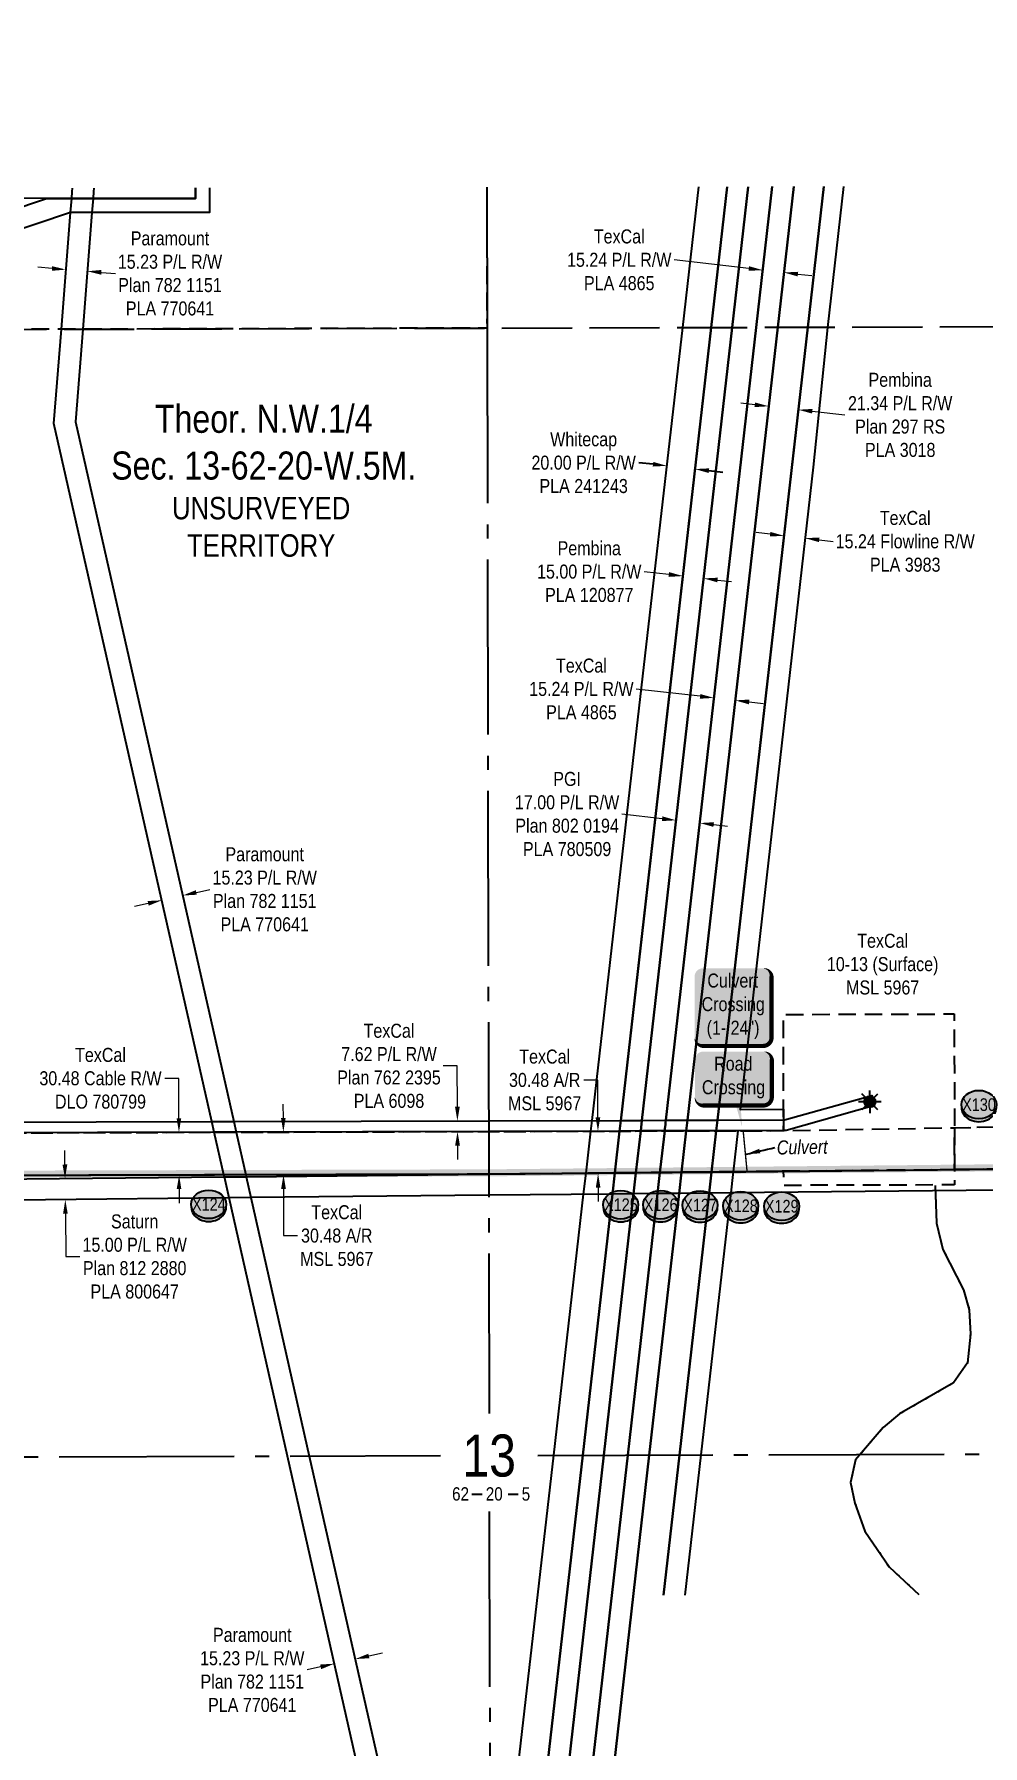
# Model space of a CAD drawing. Extents: x 500622 to 512229, y 6022177 to 6028063.
# Drawn here: x 508520 to 509197, y 6023735 to 6024956 of the extents above; entities that cross this region are included whole.
import ezdxf
from ezdxf.enums import TextEntityAlignment as Align

# ---------------------------------------------------------------- set-up
doc = ezdxf.new("R2010")
doc.units = 0
doc.header["$LTSCALE"] = 5
doc.header["$PDMODE"] = 3
doc.header["$PDSIZE"] = 30
for name, pattern in [('foc-ACCESSROAD', [3.75, 2.5, -1.25]), ('foc-EZE', [3.75, 2.5, -1.25]), ('foc-QUARTERLINE', [33, 25, -3, 2, -3]), ('foc-UNSURVEYED', [12.5, 10, -2.5]), ('foc-WHEELTRACKS', [2, 0.4, -1.6])]:
    doc.linetypes.add(name, pattern=pattern)
doc.layers.get('Defpoints').update_dxf_attribs({"color": 9})
for name, color, linetype in [('10', 1, 'Continuous'), ('9', 3, 'Continuous'), ('AS-POWER', 104, 'foc-POWER'), ('C-RW', 13, 'Continuous'), ('C-SYMBOL', 7, 'Continuous'), ('F-AR', 190, 'foc-ACCESSROAD'), ('F-RW', 190, 'Continuous'), ('F-WS', 190, 'foc-ACCESSROAD'), ('F-WS-S', 190, 'Continuous'), ('L-QSEC', 8, 'foc-QUARTERLINE'), ('L-SECLBL', 7, 'Continuous'), ('L-UNS-T', 3, 'Continuous'), ('L-USEC', 7, 'foc-UNSURVEYED'), ('P-BUFFER OUTLINE 30m', 40, 'foc-EZE'), ('P-CROSSINGS', 250, 'Continuous'), ('T-WATER-P3', 160, 'foc-WHEELTRACKS')]:
    doc.layers.add(name, color=color, linetype=linetype)
for name, color, linetype, lineweight in [('AS-GENERAL', 48, 'Continuous', 18), ('F-AR-T', 190, 'Continuous', 9), ('F-FLOWLINE-T', 190, 'Continuous', 9), ('F-RW-T', 190, 'Continuous', 9), ('F-WS-T', 190, 'Continuous', 9), ('T-TEXT', 48, 'Continuous', 18)]:
    doc.layers.add(name, color=color, linetype=linetype, lineweight=lineweight)
doc.layers.add('P-PROPOSED-WL1', color=7, linetype='Continuous', true_color=0xff1414)
doc.layers.add('P-PROPOSED-WL2', color=7, linetype='Continuous', true_color=0x05c1ff)
doc.styles.add('175L', font='ARIALN.TTF', dxfattribs={"height": 20})
doc.styles.add('80', font='ARIALN.TTF', dxfattribs={"height": 10})
doc.styles.add('80CG', font='ARIALN.TTF', dxfattribs={"height": 10})
doc.styles.add('80L', font='ARIALN.TTF', dxfattribs={"height": 10})
doc.styles.add('Crossing', font='ARIALN.TTF', dxfattribs={"height": 10})
doc.styles.add('foc-LtypeFont', font='ARIALN.TTF', dxfattribs={"height": 7.35})
doc.styles.add('SIMPLEX', font='ARIALN.TTF')
doc.linetypes.add('foc-POWER', pattern='A,6,-1,["P",foc-LtypeFont,S=0.2,R=0,X=-0.625,Y=-0.75],-1.24,4', length=12.24)
doc.linetypes.add('foc-POWER-NOLINE', pattern='A,0,-4,["P",foc-LtypeFont,S=0.2,R=0,X=-0.625,Y=-0.75],-8.24', length=12.24)
doc.linetypes.add('foc-TOPO-flowdirection-NOLINE', pattern='A,0,[">",foc-LtypeFont,S=0.3,R=0,X=0,Y=-0.945],-20,[">",foc-LtypeFont,S=0.3,R=0,X=0,Y=-0.945],0', length=20)
doc.dimstyles.new('Compass 5 000', dxfattribs={"dimscale": 5, "dimtxt": 9, "dimasz": 2, "dimexe": 0.2, "dimexo": 0.0625, "dimgap": 0.5, "dimtad": 0, "dimtih": 1, "dimtoh": 1, "dimzin": 0, "dimdsep": 46, "dimtxsty": '80CG', "dimcen": 0.1, "dimse1": 1, "dimse2": 1, "dimclrd": 256, "dimclrt": 256, "dimaunit": 1, "dimadec": 4, "dimazin": 0, "dimtfac": 0.06, "dimtofl": 0, "dimtmove": 0, "dimatfit": 1, "dimfxl": 0.2, "dimtolj": 1, "dimtzin": 0, "dimlwd": -1, "dimarcsym": 0})

# ---------------------------------------------------------------- blocks, each defined once
blk = doc.blocks.new('L-SECLBL')
at = {"layer": '9', "color": 7}
for p, q in [((-5.1, -27.8), (-12.3, -27.8)), ((20.7, -27.8), (13.5, -27.8))]:
    blk.add_line(p, q, dxfattribs=at)
at = {"layer": '10', "color": 2, "style": 'SIMPLEX'}
blk.add_attdef('SEC', text='', height=30, dxfattribs=at).set_placement((0, 0), align=Align.MIDDLE)
at = {"layer": '10', "color": 5, "style": '80L'}
blk.add_attdef('TWP', text='', height=9.5, dxfattribs=at).set_placement((-14.4, -27.4), align=Align.MIDDLE_RIGHT)
blk.add_attdef('RGE', text='', height=9.5, dxfattribs=at).set_placement((3.6, -27.4), align=Align.MIDDLE_CENTER)
blk.add_attdef('MER', text='', height=9.5, dxfattribs=at).set_placement((23.2, -27.4), align=Align.MIDDLE_LEFT)
blk = doc.blocks.new('*D633')
at = {"layer": 'Defpoints', "color": 0, "transparency": 16777216}
for p in [(509042.1, 6024803.5), (509057.2, 6024801.8), (509040.3, 6024787.9)]:
    blk.add_point(p, dxfattribs=at)
at = {"layer": 'F-RW-T', "transparency": 16777216}
for p, q in [((509030.4, 6024789.1), (508977, 6024795.2)), ((509065.4, 6024785.1), (509075.3, 6024784))]:
    blk.add_line(p, q, dxfattribs=at)
for points in [[(509030.5, 6024790.7), (509030.2, 6024787.4), (509040.3, 6024787.9)], [(509065.6, 6024786.7), (509065.2, 6024783.4), (509055.4, 6024786.2)]]:
    blk.add_solid(points, dxfattribs=at)
at = {"layer": 'F-RW-T', "transparency": 16777216, "insert": (508937.9, 6024795.2), "char_height": 10, "attachment_point": 5, "style": '80CG'}
blk.add_mtext('\\A1;TexCal\\P15.24 P/L R/W\\PPLA 4865', dxfattribs=at)
blk = doc.blocks.new('*D639')
at = {"layer": 'Defpoints', "color": 0, "transparency": 16777216}
for p in [(508883.6, 6024173.6), (508922.7, 6024173.7), (508883.6, 6024143.4)]:
    blk.add_point(p, dxfattribs=at)
at = {"layer": 'F-AR-T', "transparency": 16777216}
for p, q in [((508922.6, 6024210.2), (508912.6, 6024210.2)), ((508922.7, 6024183.7), (508922.6, 6024210.2)), ((508922.9, 6024133.5), (508922.9, 6024123.5))]:
    blk.add_line(p, q, dxfattribs=at)
for points in [[(508924.4, 6024183.7), (508921, 6024183.7), (508922.7, 6024173.7)], [(508924.5, 6024133.5), (508921.2, 6024133.5), (508922.8, 6024143.5)]]:
    blk.add_solid(points, dxfattribs=at)
at = {"layer": 'F-AR-T', "transparency": 16777216, "insert": (508884.7, 6024210.2), "char_height": 10, "attachment_point": 5, "style": '80CG'}
blk.add_mtext('\\A1;TexCal{\\A1;\\P30.48 A/R\\PMSL 5967}', dxfattribs=at)
blk = doc.blocks.new('*D641')
at = {"layer": 'Defpoints', "color": 0, "transparency": 16777216}
for p in [(509065.7, 6024688.3), (509043.6, 6024682.1), (509064.8, 6024679.7)]:
    blk.add_point(p, dxfattribs=at)
at = {"layer": 'F-RW-T', "transparency": 16777216}
for p, q in [((509034.6, 6024691.9), (509024.7, 6024693)), ((509075.7, 6024687.2), (509098.9, 6024684.6))]:
    blk.add_line(p, q, dxfattribs=at)
for points in [[(509034.8, 6024693.5), (509034.4, 6024690.2), (509044.6, 6024690.8)], [(509075.9, 6024688.9), (509075.5, 6024685.6), (509065.7, 6024688.3)]]:
    blk.add_solid(points, dxfattribs=at)
at = {"layer": 'F-RW-T', "transparency": 16777216, "insert": (509138.4, 6024684.6), "char_height": 10, "attachment_point": 5, "style": '80CG'}
blk.add_mtext('\\A1;Pembina\\P21.34 P/L R/W\\PPlan 297 RS\\PPLA 3018', dxfattribs=at)
blk = doc.blocks.new('*D642')
at = {"layer": 'Defpoints', "color": 0, "transparency": 16777216}
for p in [(509070.6, 6024596.7), (509051.4, 6024562.6), (509066.6, 6024560.9)]:
    blk.add_point(p, dxfattribs=at)
at = {"layer": 'F-FLOWLINE-T', "transparency": 16777216}
for p, q in [((509045.6, 6024599.5), (509035.6, 6024600.7)), ((509080.6, 6024595.5), (509090.5, 6024594.4))]:
    blk.add_line(p, q, dxfattribs=at)
for points in [[(509045.7, 6024601.2), (509045.4, 6024597.9), (509055.5, 6024598.4)], [(509080.8, 6024597.2), (509080.4, 6024593.9), (509070.6, 6024596.7)]]:
    blk.add_solid(points, dxfattribs=at)
at = {"layer": 'F-FLOWLINE-T', "transparency": 16777216, "insert": (509142, 6024594.4), "char_height": 10, "attachment_point": 5, "style": '80CG'}
blk.add_mtext('\\A1;TexCal\\P15.24 Flowline R/W\\PPLA 3983', dxfattribs=at)
blk = doc.blocks.new('*D643')
at = {"layer": 'Defpoints', "color": 0, "transparency": 16777216}
for p in [(509020.7, 6024481), (509001.7, 6024449.4), (509016.9, 6024447.7)]:
    blk.add_point(p, dxfattribs=at)
at = {"layer": 'F-RW-T', "transparency": 16777216}
for p, q in [((508995.6, 6024483.9), (508950, 6024489.1)), ((509030.6, 6024479.9), (509040.5, 6024478.8))]:
    blk.add_line(p, q, dxfattribs=at)
for points in [[(508995.8, 6024485.5), (508995.4, 6024482.2), (509005.5, 6024482.8)], [(509030.8, 6024481.6), (509030.4, 6024478.2), (509020.7, 6024481)]]:
    blk.add_solid(points, dxfattribs=at)
at = {"layer": 'F-RW-T', "transparency": 16777216, "insert": (508910.9, 6024489.1), "char_height": 10, "attachment_point": 5, "style": '80CG'}
blk.add_mtext('\\A1;TexCal\\P15.24 P/L R/W\\PPLA 4865', dxfattribs=at)
blk = doc.blocks.new('*D644')
at = {"layer": 'Defpoints', "color": 0, "transparency": 16777216}
for p in [(508821.8, 6024181.1), (508821.9, 6024173.5), (508822.4, 6024181.1)]:
    blk.add_point(p, dxfattribs=at)
at = {"layer": 'F-RW-T', "transparency": 16777216}
for p, q in [((508822.3, 6024220.3), (508812.3, 6024220.3)), ((508822.4, 6024191.1), (508822.3, 6024220.3)), ((508822.5, 6024163.5), (508822.5, 6024153.5))]:
    blk.add_line(p, q, dxfattribs=at)
for points in [[(508824.1, 6024191.1), (508820.7, 6024191.1), (508822.4, 6024181.1)], [(508824.2, 6024163.5), (508820.8, 6024163.5), (508822.5, 6024173.5)]]:
    blk.add_solid(points, dxfattribs=at)
at = {"layer": 'F-RW-T', "transparency": 16777216, "insert": (508773.6, 6024220.3), "char_height": 10, "attachment_point": 5, "style": '80CG'}
blk.add_mtext('\\A1;TexCal\\P7.62 P/L R/W\\PPlan 762 2395\\PPLA 6098', dxfattribs=at)
blk = doc.blocks.new('*D645')
at = {"layer": 'Defpoints', "color": 0, "transparency": 16777216}
for p in [(508983.2, 6024569.7), (508976.9, 6024514.2), (508991.8, 6024512.5)]:
    blk.add_point(p, dxfattribs=at)
at = {"layer": 'F-RW-T', "transparency": 16777216}
for p, q in [((508973.3, 6024570.8), (508955.6, 6024572.8)), ((509008.1, 6024566.8), (509018, 6024565.7))]:
    blk.add_line(p, q, dxfattribs=at)
for points in [[(508973.5, 6024572.5), (508973.1, 6024569.1), (508983.2, 6024569.7)], [(509008.3, 6024568.5), (509007.9, 6024565.2), (508998.1, 6024568)]]:
    blk.add_solid(points, dxfattribs=at)
at = {"layer": 'F-RW-T', "transparency": 16777216, "insert": (508916.5, 6024572.8), "char_height": 10, "attachment_point": 5, "style": '80CG'}
blk.add_mtext('\\A1;Pembina\\P15.00 P/L R/W\\PPLA 120877', dxfattribs=at)
blk = doc.blocks.new('*D646')
at = {"layer": 'Defpoints', "color": 0, "transparency": 16777216}
for p in [(508979.4, 6024403.5), (508978.5, 6024395.5), (508996.3, 6024401.6)]:
    blk.add_point(p, dxfattribs=at)
at = {"layer": 'F-RW-T', "transparency": 16777216}
for p, q in [((508968.5, 6024396.6), (508939.8, 6024399.9)), ((509005.3, 6024392.4), (509015.2, 6024391.3))]:
    blk.add_line(p, q, dxfattribs=at)
for points in [[(508968.7, 6024398.3), (508968.4, 6024394.9), (508978.5, 6024395.5)], [(509005.5, 6024394.1), (509005.1, 6024390.8), (508995.4, 6024393.5)]]:
    blk.add_solid(points, dxfattribs=at)
at = {"layer": 'F-RW-T', "transparency": 16777216, "insert": (508900.7, 6024399.9), "char_height": 10, "attachment_point": 5, "style": '80CG'}
blk.add_mtext('\\A1;PGI\\P17.00 P/L R/W\\PPlan 802 0194\\PPLA 780509', dxfattribs=at)
blk = doc.blocks.new('*D651')
at = {"layer": 'Defpoints', "color": 0, "transparency": 16777216}
for p in [(508596, 6024172.8), (508623.7, 6024172.9), (508596.1, 6024142.3)]:
    blk.add_point(p, dxfattribs=at)
at = {"layer": 'F-RW-T', "transparency": 16777216}
for p, q in [((508623.6, 6024211.4), (508613.6, 6024211.4)), ((508623.6, 6024182.9), (508623.6, 6024211.4)), ((508623.8, 6024132.4), (508623.8, 6024122.4))]:
    blk.add_line(p, q, dxfattribs=at)
for points in [[(508625.3, 6024182.9), (508622, 6024182.9), (508623.7, 6024172.9)], [(508625.4, 6024132.4), (508622.1, 6024132.4), (508623.8, 6024142.4)]]:
    blk.add_solid(points, dxfattribs=at)
at = {"layer": 'F-RW-T', "transparency": 16777216, "insert": (508567.7, 6024211.4), "char_height": 10, "attachment_point": 5, "style": '80CG'}
blk.add_mtext('\\A1;TexCal\\P30.48 Cable R/W\\PDLO 780799', dxfattribs=at)
blk = doc.blocks.new('*D666')
at = {"layer": 'Defpoints', "color": 0, "transparency": 16777216}
for p in [(508611.6, 6024337.8), (508626.3, 6024341.8), (508626.5, 6024341.1)]:
    blk.add_point(p, dxfattribs=at)
at = {"layer": 'F-RW-T', "transparency": 16777216}
for p, q in [((508636.1, 6024344), (508645.8, 6024346.2)), ((508601.7, 6024336.2), (508591.9, 6024334))]:
    blk.add_line(p, q, dxfattribs=at)
for points in [[(508635.7, 6024345.6), (508636.4, 6024342.4), (508626.3, 6024341.8)], [(508601.3, 6024337.9), (508602.1, 6024334.6), (508611.5, 6024338.4)]]:
    blk.add_solid(points, dxfattribs=at)
at = {"layer": 'F-RW-T', "transparency": 16777216, "insert": (508684.9, 6024346.2), "char_height": 10, "attachment_point": 5, "style": '80CG'}
blk.add_mtext('\\A1;Paramount\\P15.23 P/L R/W\\PPlan 782 1151\\PPLA 770641', dxfattribs=at)
blk = doc.blocks.new('*D667')
at = {"layer": 'Defpoints', "color": 0, "transparency": 16777216}
for p in [(508572.2, 6024140.3), (508542.6, 6024124.9), (508572.4, 6024125.2)]:
    blk.add_point(p, dxfattribs=at)
at = {"layer": 'F-RW-T', "transparency": 16777216}
for p, q in [((508542.3, 6024150), (508542.2, 6024160)), ((508542.7, 6024114.9), (508543, 6024084.3)), ((508543, 6024084.3), (508553, 6024084.3))]:
    blk.add_line(p, q, dxfattribs=at)
for points in [[(508544, 6024150), (508540.6, 6024149.9), (508542.4, 6024140)], [(508544.3, 6024114.9), (508541, 6024114.9), (508542.6, 6024124.9)]]:
    blk.add_solid(points, dxfattribs=at)
at = {"layer": 'F-RW-T', "transparency": 16777216, "insert": (508592.1, 6024084.3), "char_height": 10, "attachment_point": 5, "style": '80CG'}
blk.add_mtext('\\A1;Saturn\\P15.00 P/L R/W\\PPlan 812 2880\\PPLA 800647', dxfattribs=at)
blk = doc.blocks.new('*D678')
at = {"layer": 'Defpoints', "color": 0, "transparency": 16777216}
for p in [(508734.6, 6023793.9), (508780.2, 6023591.9), (508795.1, 6023595.2)]:
    blk.add_point(p, dxfattribs=at)
at = {"layer": 'F-RW-T', "transparency": 16777216}
for p, q in [((508759.2, 6023799.4), (508769, 6023801.6)), ((508724.8, 6023791.7), (508715.1, 6023789.4))]:
    blk.add_line(p, q, dxfattribs=at)
for points in [[(508724.5, 6023793.3), (508725.2, 6023790), (508734.6, 6023793.9)], [(508758.8, 6023801), (508759.6, 6023797.8), (508749.5, 6023797.2)]]:
    blk.add_solid(points, dxfattribs=at)
at = {"layer": 'F-RW-T', "transparency": 16777216, "insert": (508676, 6023789.4), "char_height": 10, "attachment_point": 5, "style": '80CG'}
blk.add_mtext('\\A1;Paramount\\P15.23 P/L R/W\\PPlan 782 1151\\PPLA 770641', dxfattribs=at)
blk = doc.blocks.new('GAS')
h = blk.add_hatch(color=255)
h.dxf.hatch_style = 1
edge = h.paths.add_edge_path()
edge.add_arc((0, 0), 0.9, 0, 360)
for p, q in [((-0.81, 0), (-1.62, 0)), ((-0.57, 0.57), (-1.14, 1.14)), ((0, 0.81), (0, 1.62)), ((0.57, 0.57), (1.14, 1.14)), ((1.62, 0), (0.81, 0)), ((-0.57, -0.57), (-1.14, -1.14)), ((0, -0.81), (0, -1.62)), ((1.14, -1.14), (0.57, -0.57))]:
    blk.add_line(p, q)
blk.add_circle((0, 0), 0.8)
blk = doc.blocks.new('*D952')
at = {"layer": 'Defpoints', "color": 0, "transparency": 16777216}
for p in [(508434.9, 6024172.4), (508698.2, 6024173.1), (508435, 6024141.9)]:
    blk.add_point(p, dxfattribs=at)
at = {"layer": 'F-AR-T', "transparency": 16777216}
for p, q in [((508698.2, 6024183.1), (508698.1, 6024193.1)), ((508698.3, 6024132.6), (508698.4, 6024099.2)), ((508698.4, 6024099.2), (508708.4, 6024099.2))]:
    blk.add_line(p, q, dxfattribs=at)
for points in [[(508699.8, 6024183.1), (508696.5, 6024183.1), (508698.2, 6024173.1)], [(508700, 6024132.6), (508696.6, 6024132.6), (508698.3, 6024142.6)]]:
    blk.add_solid(points, dxfattribs=at)
at = {"layer": 'F-AR-T', "transparency": 16777216, "insert": (508736.3, 6024099.2), "char_height": 10, "attachment_point": 5, "style": '80CG'}
blk.add_mtext('\\A1;TexCal{\\A1;\\P30.48 A/R\\PMSL 5967}', dxfattribs=at)
blk = doc.blocks.new('*D958')
at = {"layer": 'Defpoints', "color": 0, "transparency": 16777216}
for p in [(508544.3, 6024803.9), (508559.6, 6024802.7), (508558.3, 6024787.1)]:
    blk.add_point(p, dxfattribs=at)
at = {"layer": 'F-RW-T', "transparency": 16777216}
for p, q in [((508533.1, 6024789.1), (508523.1, 6024789.9)), ((508568.3, 6024786.3), (508578.3, 6024785.5))]:
    blk.add_line(p, q, dxfattribs=at)
for points in [[(508533.2, 6024790.7), (508533, 6024787.4), (508543.1, 6024788.3)], [(508568.4, 6024788), (508568.2, 6024784.6), (508558.3, 6024787.1)]]:
    blk.add_solid(points, dxfattribs=at)
at = {"layer": 'F-RW-T', "transparency": 16777216, "insert": (508617.3, 6024785.5), "char_height": 10, "attachment_point": 5, "style": '80CG'}
blk.add_mtext('\\A1;Paramount\\P15.23 P/L R/W\\PPlan 782 1151\\PPLA 770641', dxfattribs=at)
blk = doc.blocks.new('*U1172')
h = blk.add_hatch(color=59)
edge = h.paths.add_edge_path()
edge.add_line((-21.5, -20), (21.5, -20))
edge.add_arc((21.5, -14), 6, 270, 360)
edge.add_line((27.5, -14), (27.5, 12.5))
edge.add_arc((21.5, 12.5), 6, 0, 90)
edge.add_line((21.5, 18.5), (-21.5, 18.5))
edge.add_arc((-21.5, 12.5), 6, 90, 180)
edge.add_line((-27.5, 12.5), (-27.5, -14))
edge.add_arc((-21.5, -14), 6, 180, 270)
at = {"color": 1, "flags": 128}
blk.add_lwpolyline([(-21.5, -20, 3, 3, 0), (21.5, -20, 3, 3, 0.414214), (27.5, -14, 3, 3, 0), (27.5, 12.5, 3, 0, 0.414214), (21.5, 18.5, 0, 0, 0), (-21.5, 18.5, 0, 0, 0.414214), (-27.5, 12.5, 0, 0, 0), (-27.5, -14, 0, 3, 0.414214)], format="xyseb", close=True, dxfattribs=at)
blk.add_lwpolyline([(6.3, -35.6, 0, 7.5, 0), (0, 0, 0, 0, 0)], format="xyseb", dxfattribs=at)
at = {"color": 1, "style": '80'}
blk.add_attdef('ENTER_TEXT_001', (-36, -5), '', height=10, dxfattribs=at)
blk = doc.blocks.new('*U1148')
h = blk.add_hatch(color=254)
edge = h.paths.add_edge_path()
edge.add_line((-21.5, -28.5), (21.5, -28.5))
edge.add_arc((21.5, -22.5), 6, 270, 360)
edge.add_line((27.5, -22.5), (27.5, 21))
edge.add_arc((21.5, 21), 6, 0, 90)
edge.add_line((21.5, 27), (-21.5, 27))
edge.add_arc((-21.5, 21), 6, 90, 180)
edge.add_line((-27.5, 21), (-27.5, -22.5))
edge.add_arc((-21.5, -22.5), 6, 180, 270)
at = {"color": 160, "flags": 128}
blk.add_lwpolyline([(-21.5, -28.5, 3, 3, 0), (21.5, -28.5, 3, 3, 0.414214), (27.5, -22.5, 3, 3, 0), (27.5, 21, 3, 0, 0.414214), (21.5, 27, 0, 0, 0), (-21.5, 27, 0, 0, 0.414214), (-27.5, 21, 0, 0, 0), (-27.5, -22.5, 0, 3, 0.414214)], format="xyseb", close=True, dxfattribs=at)
at = {"color": 160, "style": '80'}
blk.add_attdef('ENTER_TEXT_001', (-26.8, -4.9), '', height=10, dxfattribs=at)
blk = doc.blocks.new('xing2')
h = blk.add_hatch(color=50)
h.dxf.hatch_style = 1
edge = h.paths.add_edge_path()
edge.add_ellipse((0, 0), major_axis=(-12.5, 0), ratio=0.816297, start_angle=0, end_angle=360)
h = blk.add_hatch(color=250)
h.dxf.hatch_style = 1
edge = h.paths.add_edge_path()
edge.add_ellipse((0, -2), major_axis=(-12.5, 0), ratio=0.816297, start_angle=0, end_angle=180)
edge.add_line((12.5, -2), (12.5, 0))
edge.add_ellipse((0, 0), major_axis=(-12.5, 0), ratio=0.816297, start_angle=0, end_angle=180, ccw=False)
edge.add_line((-12.5, 0), (-12.5, -2))
at = {"color": 250}
blk.add_ellipse((0, 0), major_axis=(-12.5, 0), ratio=0.816297, dxfattribs=at)
blk.add_ellipse((0, -2), major_axis=(-12.5, 0), ratio=0.816297, start_param=0, end_param=3.141593, dxfattribs=at)
at = {"color": 250, "style": 'Crossing'}
blk.add_attdef('CROSSING', text='', height=9, dxfattribs=at).set_placement((0.1, 0), align=Align.MIDDLE_CENTER)
at = {"color": 250, "style": 'Crossing', "flags": 1}
for tag, p in [('OWNER', (0.1, -12.5)), ('DESCRIPTION', (0.1, -25.8)), ('LOCATION', (0.1, -39.3)), ('DWG_REF', (0.1, -52.8))]:
    blk.add_attdef(tag, text='', height=9, dxfattribs=at).set_placement(p, align=Align.MIDDLE_CENTER)
blk = doc.blocks.new('*D1304')
at = {"layer": 'C-RW', "transparency": 16777216}
for p, q in [((508962, 6024649.4), (508952, 6024650.5)), ((509001.9, 6024644.9), (509011.8, 6024643.7))]:
    blk.add_line(p, q, dxfattribs=at)
for points in [[(508962.2, 6024651.1), (508961.8, 6024647.8), (508971.9, 6024648.3)], [(509002.1, 6024646.5), (509001.7, 6024643.2), (508991.9, 6024646)]]:
    blk.add_solid(points, dxfattribs=at)
at = {"layer": 'Defpoints', "color": 0, "transparency": 16777216}
for p in [(508971.9, 6024648.3), (508971.6, 6024645.6), (508991.6, 6024643.4)]:
    blk.add_point(p, dxfattribs=at)
at = {"layer": 'C-RW', "transparency": 16777216, "insert": (508912.5, 6024650.5), "char_height": 10, "attachment_point": 5, "style": '80CG'}
blk.add_mtext('\\A1;Whitecap\\P20.00 P/L R/W\\PPLA 241243', dxfattribs=at)

msp = doc.modelspace()

# ---------------------------------------------------------------- linework, layer by layer
at = {"layer": 'AS-GENERAL', "const_width": 0.999, "flags": 128}
msp.add_lwpolyline([(509026.339, 6024174.113), (509029.14, 6024144.931)], dxfattribs=at)
at = {"layer": 'AS-POWER', "linetype": 'foc-POWER-NOLINE', "flags": 128}
msp.add_lwpolyline([(508327.399, 6024141.431), (508384.161, 6024141.764), (508648.994, 6024142.494), (508844.709, 6024143.002), (509028.145, 6024144.835), (509256.304, 6024147.109), (509907.517, 6024219.816), (509919.997, 6024221.206), (509961.766, 6024210.917), (509991.73, 6024188.567), (510002.716, 6024180.37), (510052.236, 6024143.43), (510056.216, 6024140.407), (510068.153, 6024131.338), (510080.283, 6024122.125), (510084.071, 6024119.247), (510125.674, 6024087.695), (510191.804, 6024037.541), (510203.435, 6024028.762), (510210.2, 6024023.654), (510210.613, 6024023.343), (510211.411, 6024022.74), (510214.932, 6024020.083), (510215.502, 6024019.651), (510296.096, 6023958.814), (510298.091, 6023957.307), (510312.188, 6023946.666), (510314.054, 6023945.258), (510415.8, 6023868.457), (510450.414, 6023822.362), (510455.051, 6023816.189), (510457.074, 6023813.494), (510459.126, 6023810.762), (510464.115, 6023804.118), (510465.786, 6023801.893), (510469.381, 6023797.106), (510481.306, 6023781.226), (510486.885, 6023777.014), (510574.205, 6023711.101), (510591.554, 6023698.005), (510729.603, 6023593.801)], dxfattribs=at)
at = {"layer": 'C-RW'}
for points in [[(508855.596, 6023631.489), (508891.186, 6023942.513), (508912.49, 6024128.693), (508914.207, 6024143.701), (508914.454, 6024145.853), (508917.644, 6024173.727), (508918.515, 6024181.338), (508948.856, 6024446.5), (508983.191, 6024746.938), (508994.662, 6024847.321)], [(509014.873, 6024847.367), (509003.439, 6024746.992), (508968.943, 6024444.159), (508939.207, 6024183.137), (508939.009, 6024181.394), (508938.142, 6024173.785), (508934.738, 6024143.907), (508933.029, 6024128.899), (508911.803, 6023942.567), (508876.055, 6023628.752)]]:
    msp.add_lwpolyline(points, dxfattribs=at)
at = {"layer": 'F-AR', "flags": 128}
msp.add_lwpolyline([(508295.182, 6023016.666), (508296.274, 6023116.6), (508296.603, 6023146.759), (508298.427, 6023314.11), (508298.429, 6023317.49), (508298.423, 6023344.599), (508298.421, 6023347.991), (508298.39, 6023364.807), (508298.371, 6023374.8), (508297.987, 6023576.42), (508297.959, 6023591.42), (508297.443, 6023862.306), (508297.415, 6023877.296), (508297.336, 6023918.533), (508297.32, 6023926.968), (508297.307, 6023933.753), (508297.301, 6023936.993), (508297.294, 6023940.889), (508297.272, 6023952.356), (508297.253, 6023962.407), (508297.234, 6023972.46), (508297.175, 6024003.319), (508297.146, 6024018.324), (508297.021, 6024084.272), (508296.817, 6024191.246), (508296.788, 6024206.236), (508296.76, 6024221.228), (508296.717, 6024244.016), (508296.698, 6024254.079), (508296.056, 6024590.758), (508296.044, 6024597.02), (508296.038, 6024600.203), (508296.018, 6024610.71), (508296.013, 6024612.923), (508296.004, 6024618.048), (508295.964, 6024638.288), (508299.008, 6024637.985), (508316.094, 6024636.155), (508323.404, 6024635.378), (508326.457, 6024635.065), (508326.521, 6024601.606), (508326.541, 6024591.099), (508327.184, 6024254.051), (508327.203, 6024243.989), (508327.246, 6024221.433), (508327.274, 6024206.44), (508327.303, 6024191.377), (508327.341, 6024171.918), (508330.39, 6024171.936), (508334.244, 6024171.958), (508357.093, 6024172.093), (508364.1, 6024172.154), (508374.014, 6024172.199), (508384.029, 6024172.253), (508399.06, 6024172.294), (508648.911, 6024172.977), (508664.516, 6024173.021), (508844.65, 6024173.52), (508938.141, 6024173.778), (508953.249, 6024173.861), (508970.333, 6024173.875), (508985.675, 6024173.908), (509007.147, 6024173.968), (509022.493, 6024174.01), (509055.186, 6024174.099), (509056.913, 6024174.104), (509177.129, 6024176.217), (509254.452, 6024177.578), (509603.58, 6024216.626), (509610.22, 6024217.37), (509614.08, 6024217.801), (509625.221, 6024219.047), (509643.116, 6024221.05), (509646.479, 6024221.425), (509661.634, 6024223.112), (509676.63, 6024224.782), (509907.447, 6024250.484), (509907.513, 6024221.371), (509907.517, 6024219.816), (509841.452, 6024212.459), (509774.126, 6024204.962), (509676.695, 6024194.078), (509661.698, 6024192.426), (509646.544, 6024190.756), (509624.1, 6024188.245), (509614.136, 6024187.13), (509613.286, 6024187.035), (509609.096, 6024186.566), (509603.636, 6024185.956), (509602.781, 6024185.86), (509256.304, 6024147.109), (509206.216, 6024146.609), (509200.209, 6024146.553), (509177.188, 6024146.323), (509055.243, 6024145.105), (509054.204, 6024145.094), (509019.159, 6024144.746), (509003.8, 6024144.593), (508982.312, 6024144.379), (508966.966, 6024144.229), (508949.845, 6024144.056), (508934.738, 6024143.907), (508844.709, 6024143.002), (508671.405, 6024142.553), (508664.602, 6024142.536), (508655.798, 6024142.512), (508648.994, 6024142.494), (508397.279, 6024141.799), (508384.161, 6024141.764), (508382.248, 6024141.755), (508372.233, 6024141.695), (508357.067, 6024141.605), (508334.217, 6024141.468), (508330.448, 6024141.445), (508327.399, 6024141.431), (508327.634, 6024018.298), (508327.663, 6024003.294), (508327.721, 6023972.432), (508327.74, 6023962.379), (508327.759, 6023952.327), (508327.781, 6023940.971), (508327.784, 6023939.161), (508327.813, 6023923.941), (508327.902, 6023877.264), (508327.931, 6023862.273), (508328.859, 6023374.837), (508328.87, 6023369.036), (508328.878, 6023364.843), (508328.91, 6023348.049), (508328.928, 6023338.549), (508328.917, 6023313.947), (508327.093, 6023146.841), (508326.763, 6023116.682), (508325.672, 6023016.749)], dxfattribs=at)
at = {"layer": 'F-RW'}
for points in [[(508446.844, 6024811.505), (508529.072, 6024839.057), (508547.149, 6024839.045), (508562.429, 6024839.036), (508635.493, 6024838.991), (508635.495, 6024846.512)], [(508635.495, 6024846.512), (508635.493, 6024838.991), (508562.429, 6024839.036), (508547.149, 6024839.045), (508529.072, 6024839.057), (508446.874, 6024839.107)], [(508645.511, 6024846.534), (508645.51, 6024828.988), (508561.633, 6024828.989), (508546.256, 6024828.984), (508449.325, 6024796.5)], [(508827.227, 6023384.045), (508701.119, 6023941.99), (508659.493, 6024126.159), (508656.113, 6024141.117), (508655.798, 6024142.512), (508648.911, 6024172.977), (508647.191, 6024180.59), (508534.446, 6024678.6), (508539.761, 6024745.725), (508546.256, 6024828.984), (508547.149, 6024839.045), (508547.54, 6024843.99), (508547.724, 6024846.314)], [(508563.008, 6024846.348), (508562.821, 6024843.99), (508562.429, 6024839.036), (508561.633, 6024828.989), (508555.045, 6024745.768), (508549.814, 6024679.704), (508662.798, 6024180.632), (508664.518, 6024173.02), (508671.405, 6024142.553), (508671.694, 6024141.272), (508675.076, 6024126.314), (508716.726, 6023942.033), (508834.975, 6023418.857)], [(508849.225, 6023018.169), (508849.197, 6023118.115), (508849.188, 6023148.273), (508849.139, 6023324.773), (508850.541, 6023331.932), (508851.138, 6023334.982), (508851.735, 6023338.032), (508852.435, 6023341.612), (508857.108, 6023365.477), (508859.064, 6023375.472), (508860.562, 6023383.113), (508907.686, 6023623.856), (508943.996, 6023942.652), (508965.253, 6024129.232), (508966.967, 6024144.23), (508967.172, 6024146.103), (508970.332, 6024173.877), (508970.535, 6024175.632), (508970.846, 6024178.356), (508970.989, 6024179.61), (508971.208, 6024181.483), (509035.64, 6024747.078), (509047.072, 6024847.439)], [(508864.468, 6023018.211), (508864.44, 6023118.154), (508864.432, 6023148.314), (508864.393, 6023288.709), (508864.383, 6023323.298), (508866.076, 6023331.951), (508866.673, 6023335.001), (508867.27, 6023338.051), (508872.641, 6023365.495), (508874.598, 6023375.491), (508922.751, 6023621.531), (508959.338, 6023942.693), (508980.602, 6024129.371), (508982.312, 6024144.379), (508985.675, 6024173.908), (508986.543, 6024181.525), (509050.974, 6024747.119), (509062.406, 6024847.474)], [(509062.406, 6024847.474), (509050.974, 6024747.119), (508986.543, 6024181.525), (508985.675, 6024173.908), (508982.312, 6024144.379), (508980.602, 6024129.371), (508959.338, 6023942.693), (508922.751, 6023621.531), (508874.598, 6023375.491), (508872.641, 6023365.495), (508867.27, 6023338.051), (508866.673, 6023335.001), (508866.076, 6023331.951), (508864.383, 6023323.298), (508864.393, 6023288.709), (508864.432, 6023148.314), (508864.44, 6023118.154), (508864.468, 6023018.211)], [(508876.055, 6023628.752), (508911.803, 6023942.567), (508933.029, 6024128.899), (508934.738, 6024143.907), (508938.142, 6024173.787), (508939.008, 6024181.394), (508939.207, 6024183.137), (509003.44, 6024746.992), (509014.873, 6024847.367)], [(508890.881, 6023626.456), (508926.897, 6023942.608), (508948.135, 6024129.047), (508949.845, 6024144.057), (508953.252, 6024173.872), (508954.102, 6024181.436), (509018.533, 6024747.032), (509029.966, 6024847.401)], [(509029.966, 6024847.401), (509018.533, 6024747.032), (508954.102, 6024181.436), (508953.252, 6024173.872), (508949.845, 6024144.057), (508948.135, 6024129.047), (508926.897, 6023942.608), (508890.881, 6023626.456)], [(509047.072, 6024847.439), (509035.64, 6024747.078), (508971.208, 6024181.483), (508970.989, 6024179.61), (508970.846, 6024178.356), (508970.535, 6024175.632), (508970.332, 6024173.877), (508967.172, 6024146.103), (508966.967, 6024144.23), (508965.253, 6024129.232), (508943.996, 6023942.652), (508907.686, 6023623.856)], [(509083.875, 6024847.522), (509072.444, 6024747.177), (509008.014, 6024181.584), (509007.147, 6024173.968), (509003.8, 6024144.593), (509002.09, 6024129.585), (508980.806, 6023942.75), (508969.418, 6023842.782)], [(508969.418, 6023842.782), (508980.806, 6023942.75), (509002.09, 6024129.585), (509003.8, 6024144.593), (509007.147, 6024173.968), (509008.014, 6024181.584), (509061.057, 6024647.213), (509072.444, 6024747.177), (509083.875, 6024847.522)], [(509097.976, 6024847.554), (509086.524, 6024747.018), (509076.404, 6024647.255), (509024.23, 6024189.257), (509055.157, 6024189.343), (509055.172, 6024181.713), (509055.186, 6024174.099), (509022.493, 6024174.01), (509019.159, 6024144.746), (509018.946, 6024142.868), (509017.449, 6024129.738), (509017.235, 6024127.86), (508996.153, 6023942.791), (508984.765, 6023842.824)], [(509007.146, 6024647.067), (508954.102, 6024181.436), (508953.252, 6024173.872), (508949.845, 6024144.057), (508948.135, 6024129.047), (508926.897, 6023942.608), (508890.881, 6023626.456)], [(508969.418, 6023842.782), (508980.806, 6023942.75), (509002.09, 6024129.585), (509003.8, 6024144.593), (509007.147, 6024173.968), (509008.014, 6024181.584), (509061.057, 6024647.213)], [(508399.477, 6024179.862), (508647.191, 6024180.59), (508662.798, 6024180.632), (508844.635, 6024181.134), (508939.008, 6024181.394), (508954.102, 6024181.436), (508971.208, 6024181.483), (508986.543, 6024181.525), (509008.014, 6024181.584), (509055.172, 6024181.713), (509055.846, 6024181.714), (509118.074, 6024199.279), (509120.143, 6024191.951), (509120.143, 6024191.951), (509056.913, 6024174.104), (509055.186, 6024174.099), (509022.493, 6024174.01), (509007.147, 6024173.968), (508985.675, 6024173.908), (508970.332, 6024173.877), (508953.252, 6024173.872), (508938.142, 6024173.787), (508844.65, 6024173.52), (508664.518, 6024173.02), (508648.911, 6024172.977), (508399.06, 6024172.294)], [(508397.088, 6024138.524), (508656.113, 6024141.117), (508671.694, 6024141.272), (508844.709, 6024143.002), (508934.738, 6024143.907), (508949.845, 6024144.057), (508966.967, 6024144.23), (508982.312, 6024144.379), (509003.8, 6024144.593), (509019.159, 6024144.746), (509054.204, 6024145.095), (509055.243, 6024145.105), (509177.187, 6024146.331), (509200.209, 6024146.566)], [(509257.214, 6024132.127), (509017.449, 6024129.738), (509002.09, 6024129.585), (508980.602, 6024129.371), (508965.253, 6024129.232), (508948.135, 6024129.047), (508933.029, 6024128.899), (508844.738, 6024128.012), (508675.076, 6024126.314), (508659.493, 6024126.159), (508397.041, 6024123.377)]]:
    msp.add_lwpolyline(points, dxfattribs=at)
at = {"layer": 'F-WS', "flags": 128}
for points in [[(508843.345, 6024846.569), (508843.539, 6024746.568), (508555.045, 6024745.768), (508539.761, 6024745.725), (508405.956, 6024745.36), (508390.936, 6024745.32), (508380.931, 6024745.293), (508370.925, 6024745.266), (508354.151, 6024745.22), (508358.075, 6024833.502), (508362.029, 6024845.259)], [(508843.344, 6024846.98), (508843.539, 6024746.568), (508743.593, 6024746.291)]]:
    msp.add_lwpolyline(points, dxfattribs=at)
for points in [[(510029.461, 6024228.044), (510029.487, 6024209.668), (510029.505, 6024202.064), (510029.515, 6024197.866), (510029.536, 6024188.686), (510007.843, 6024188.617), (509998.044, 6024188.587), (509991.73, 6024188.567), (509907.59, 6024188.3), (509907.571, 6024196.371), (509907.527, 6024215.366), (509907.517, 6024219.816), (509841.452, 6024212.459), (509774.126, 6024204.962), (509676.695, 6024194.078), (509646.544, 6024190.756), (509624.1, 6024188.245), (509614.136, 6024187.13), (509613.286, 6024187.036), (509609.096, 6024186.566), (509603.636, 6024185.956), (509602.781, 6024185.86), (509256.304, 6024147.109), (509206.216, 6024146.609), (509200.209, 6024146.566), (509177.187, 6024146.331), (509177.176, 6024152.484), (509177.129, 6024176.218), (509254.452, 6024177.578), (509603.58, 6024216.626), (509610.22, 6024217.369), (509614.08, 6024217.801), (509625.221, 6024219.047), (509643.116, 6024221.05), (509646.479, 6024221.425), (509676.63, 6024224.782), (509907.447, 6024250.484), (509907.432, 6024256.977), (509907.396, 6024273.065), (509907.311, 6024310.247), (510014.173, 6024310.586), (510029.257, 6024310.634), (510029.331, 6024278.138), (510029.372, 6024259.981), (510029.428, 6024235.53), (510029.461, 6024228.044)], [(509177.129, 6024176.218), (509177.176, 6024152.484), (509177.187, 6024146.331), (509177.209, 6024135.391), (509055.262, 6024135.059), (509055.25, 6024141.226), (509055.243, 6024145.105), (509054.204, 6024145.095), (509019.159, 6024144.746), (509003.8, 6024144.593), (508982.312, 6024144.379), (508966.967, 6024144.23), (508949.845, 6024144.057), (508934.738, 6024143.907), (508844.709, 6024143.002), (508671.405, 6024142.553), (508664.602, 6024142.535), (508655.798, 6024142.512), (508648.994, 6024142.494), (508397.279, 6024141.798), (508384.161, 6024141.762), (508382.248, 6024141.755), (508372.233, 6024141.696), (508357.067, 6024141.607), (508334.217, 6024141.472), (508330.448, 6024141.447), (508327.399, 6024141.431), (508327.341, 6024171.918), (508330.39, 6024171.936), (508334.244, 6024171.958), (508357.093, 6024172.093), (508364.1, 6024172.17), (508374.014, 6024172.21), (508384.029, 6024172.253), (508399.06, 6024172.294), (508648.911, 6024172.977), (508664.518, 6024173.02), (508844.65, 6024173.52), (508938.142, 6024173.787), (508953.252, 6024173.872), (508970.332, 6024173.877), (508985.675, 6024173.908), (509007.147, 6024173.968), (509022.493, 6024174.01), (509055.186, 6024174.099), (509055.172, 6024181.713), (509055.157, 6024189.343), (509055.026, 6024257.006), (509176.973, 6024257.337), (509177.129, 6024176.218)]]:
    msp.add_lwpolyline(points, close=True, dxfattribs=at)
at = {"layer": 'L-QSEC', "flags": 128}
for points in [[(508843.344, 6024846.98), (508843.539, 6024746.568)], [(508843.539, 6024746.568), (508845.039, 6023972.361)], [(508043.135, 6023940.213), (508810.464, 6023942.297)], [(508879.704, 6023942.485), (509647.063, 6023944.569)], [(508845.175, 6023902.399), (508846.637, 6023148.267)]]:
    msp.add_lwpolyline(points, dxfattribs=at)
at = {"layer": 'L-USEC', "flags": 128}
msp.add_lwpolyline([(508041.716, 6024744.387), (509645.366, 6024748.75)], dxfattribs=at)
at = {"layer": 'P-BUFFER OUTLINE 30m', "linetype": 'Continuous', "const_width": 4.997, "flags": 128}
msp.add_lwpolyline([(509029.052, 6024145.844), (509256.243, 6024148.107), (509907.406, 6024220.81), (509920.063, 6024222.219), (509962.202, 6024211.839), (509992.328, 6024189.368), (510014.698, 6024172.679), (510008.625, 6024139.732), (510066.101, 6024096.437), (510095.633, 6024111.732), (510416.515, 6023869.169), (510482.02, 6023781.939), (510486.543, 6023778.524), (510064.289, 6022965.316), (510068.84, 6022955.649)], dxfattribs=at)
at = {"layer": 'P-PROPOSED-WL2', "const_width": 4.997, "flags": 128}
msp.add_lwpolyline([(505302.114, 6024953.657), (506074.363, 6024870.38), (506558.81, 6024819.258), (506556.908, 6024801.234), (507451.04, 6024706.88), (507466.905, 6024701.549), (508297.011, 6024613.823), (508298.679, 6023738.134), (508327.168, 6023738.183), (508326.398, 6024142.425), (508384.157, 6024142.764), (508648.992, 6024143.493), (508844.703, 6024144.002), (509029.052, 6024145.844)], dxfattribs=at)
at = {"layer": 'T-WATER-P3', "flags": 128}
msp.add_lwpolyline([(509163.351, 6024135.016), (509164.363, 6024108.09), (509168.932, 6024089.314), (509183.505, 6024060.674), (509187.725, 6024046.259), (509188.574, 6024028.873), (509186.537, 6024008.553), (509176.528, 6023994.341), (509137.824, 6023972.041), (509126.252, 6023962.258), (509106.488, 6023939.223), (509103.024, 6023923.061), (509106.071, 6023908.419), (509113.088, 6023888.376), (509130.734, 6023862.719), (509151.649, 6023843.277)], dxfattribs=at)
at = {"layer": 'T-WATER-P3', "linetype": 'foc-TOPO-flowdirection-NOLINE', "flags": 128}
msp.add_lwpolyline([(509163.351, 6024135.016), (509164.363, 6024108.09), (509168.932, 6024089.314), (509183.505, 6024060.674), (509187.725, 6024046.259), (509188.574, 6024028.873), (509186.537, 6024008.553), (509176.528, 6023994.341), (509137.824, 6023972.041), (509126.252, 6023962.258), (509106.488, 6023939.223), (509103.024, 6023923.061), (509106.071, 6023908.419), (509113.088, 6023888.376), (509130.734, 6023862.719), (509151.649, 6023843.277)], dxfattribs=at)

# ---------------------------------------------------------------- block references
at = {"layer": 'F-WS-S', "xscale": 5, "yscale": 5, "zscale": 5}
msp.add_blockref('GAS', (509116.759, 6024194.723), dxfattribs=at)
at = {"layer": 'L-SECLBL'}
msp.add_blockref('L-SECLBL', (508845.098, 6023942.377), dxfattribs=at).add_auto_attribs({'SEC': '13', 'TWP': '62', 'RGE': '20', 'MER': '5'})
at = {"layer": 'P-CROSSINGS', "color": 2, "xscale": 0.999461, "yscale": 0.999461, "zscale": 0.999461}
for p, values in [((509194.54, 6024192.659), {'CROSSING': 'X130'}), ((508644.933, 6024121.525), {'CROSSING': 'X124'}), ((508938.994, 6024121.277), {'CROSSING': 'X125'}), ((508967.403, 6024121.231), {'CROSSING': 'X126'}), ((508995.552, 6024120.975), {'CROSSING': 'X127'}), ((509024.647, 6024120.492), {'CROSSING': 'X128'}), ((509053.731, 6024120.198), {'CROSSING': 'X129'})]:
    msp.add_blockref('xing2', p, dxfattribs=at).add_auto_attribs(values)
at = {"layer": 'P-PROPOSED-WL1'}
ref = msp.add_blockref('*U1148', (509019.138, 6024262.978), dxfattribs=dict(at, xscale=0.9984126106049139, yscale=0.9984126106049139, zscale=0.9984126106049139))
ref.add_attrib('ENTER_TEXT_001', 'Culvert', (509000.788, 6024276.179), dxfattribs={"layer": '0', "color": 160, "height": 9.9841, "style": '80'})
ref.add_attrib('ENTER_TEXT_002', 'Crossing', (508996.698, 6024259.361), dxfattribs={"layer": '0', "color": 160, "height": 9.9841, "style": '80'})
ref.add_attrib('ENTER_TEXT_003', '(1- 24")', (509000.27, 6024242.551), dxfattribs={"layer": '0', "color": 160, "height": 9.9841, "style": '80'})
ref = msp.add_blockref('*U1172', (509019.344, 6024212.01), dxfattribs=dict(at, xscale=0.9984126106049139, yscale=0.9984126106049139, zscale=0.9984126106049139))
ref.add_attrib('ENTER_TEXT_001', 'Road', (509005.655, 6024216.894), dxfattribs={"layer": '0', "color": 1, "height": 9.9841, "style": '80'})
ref.add_attrib('ENTER_TEXT_002', 'Crossing', (508996.903, 6024200.077), dxfattribs={"layer": '0', "color": 1, "height": 9.9841, "style": '80'})

# ---------------------------------------------------------------- texts
at = {"layer": 'C-SYMBOL', "color": 3, "insert": (508684.196, 6024691.855), "char_height": 20, "width": 238.53561, "attachment_point": 2, "style": '175L'}
msp.add_mtext('Theor. N.W.1/4\\PSec. 13-62-20-W.5M.', dxfattribs=at)
at = {"layer": 'F-WS-T', "insert": (509125.902, 6024314.561), "char_height": 10, "attachment_point": 2, "style": '80L'}
msp.add_mtext_dynamic_manual_height_columns('TexCal\\P10-13 (Surface)\\PMSL 5967', width=78.99495, gutter_width=50, heights=[0], dxfattribs=at)
at = {"layer": 'L-UNS-T', "color": 3, "insert": (508682.358, 6024604.679), "char_height": 16, "attachment_point": 5, "style": '80L'}
msp.add_mtext_dynamic_manual_height_columns('UNSURVEYED TERRITORY', width=126.41375, gutter_width=47.5, heights=[0], dxfattribs=at)
at = {"layer": 'T-TEXT', "insert": (509050.253, 6024167.051), "char_height": 10, "attachment_point": 1, "rotation": 1.006923, "style": '80L'}
msp.add_mtext_dynamic_manual_height_columns('{\\fArial Narrow|b0|i1|c0|p34;Culvert}', width=36.82578, gutter_width=50, heights=[0], dxfattribs=at)

# ---------------------------------------------------------------- dimensions: what is measured, and where the dimension line sits
at = {"layer": 'C-RW', "color": 3}
dim = msp.add_aligned_dim(p1=(508991.634, 6024643.359), p2=(508971.615, 6024645.647), distance=-2.649, text='Whitecap\\P20.00 P/L R/W\\PPLA 241243', dimstyle='Compass 5 000', dxfattribs=at)
dim.commit()
dim.dimension.update_dxf_attribs({"geometry": '*D1304', "text_midpoint": (508912.505, 6024650.549)})
at = {"layer": 'F-AR-T'}
for base, p1, p2, angle, picture, middle in [((508922.742, 6024173.736), (508883.639, 6024143.394), (508883.556, 6024173.627), 90.158317, '*D639', (508884.729, 6024210.216)), ((508698.199, 6024173.111), (508435.025, 6024141.903), (508434.941, 6024172.392), 90.156511, '*D952', (508736.314, 6024099.198))]:
    dim = msp.add_linear_dim(base=base, p1=p1, p2=p2, angle=angle, text='TexCal{\\A1;\\P30.48 A/R\\PMSL 5967}', dimstyle='Compass 5 000', dxfattribs=at)
    dim.commit()
    dim.dimension.update_dxf_attribs({"geometry": picture, "text_midpoint": middle, "dimtype": 161})
at = {"layer": 'F-FLOWLINE-T'}
dim = msp.add_linear_dim(base=(509070.642, 6024596.679), p1=(509051.415, 6024562.579), p2=(509066.561, 6024560.853), angle=353.50106, text='TexCal\\P15.24 Flowline R/W\\PPLA 3983', dimstyle='Compass 5 000', dxfattribs=at)
dim.commit()
dim.dimension.update_dxf_attribs({"geometry": '*D642', "text_midpoint": (509142.008, 6024594.415), "dimtype": 161})
at = {"layer": 'F-RW-T'}
for base, p1, p2, angle, text, picture, middle in [((508558.316, 6024787.081), (508544.303, 6024803.947), (508559.555, 6024802.74), 355.473822, 'Paramount\\P15.23 P/L R/W\\PPlan 782 1151\\PPLA 770641', '*D958', (508617.339, 6024785.502)), ((509040.295, 6024787.948), (509057.202, 6024801.792), (509042.069, 6024803.516), 173.501381, 'TexCal\\P15.24 P/L R/W\\PPLA 4865', '*D633', (508937.886, 6024795.161)), ((509065.743, 6024688.348), (509043.563, 6024682.066), (509064.752, 6024679.652), 353.501033, 'Pembina\\P21.34 P/L R/W\\PPlan 297 RS\\PPLA 3018', '*D641', (509138.441, 6024684.571)), ((508983.24, 6024569.674), (508991.82, 6024512.536), (508976.924, 6024514.233), 173.501052, 'Pembina\\P15.00 P/L R/W\\PPLA 120877', '*D645', (508916.486, 6024572.825)), ((509020.663, 6024481.037), (509001.734, 6024449.442), (509016.867, 6024447.718), 353.500997, 'TexCal\\P15.24 P/L R/W\\PPLA 4865', '*D643', (508910.907, 6024489.087)), ((508978.485, 6024395.473), (508996.279, 6024401.557), (508979.397, 6024403.481), 173.50105, 'PGI\\P17.00 P/L R/W\\PPlan 802 0194\\PPLA 780509', '*D646', (508900.68, 6024399.884)), ((508822.443, 6024181.073), (508821.864, 6024173.457), (508821.843, 6024181.071), 90.158181, 'TexCal\\P7.62 P/L R/W\\PPlan 762 2395\\PPLA 6098', '*D644', (508773.566, 6024220.254)), ((508623.667, 6024172.908), (508596.065, 6024142.348), (508595.982, 6024172.832), 90.156511, 'TexCal\\P30.48 Cable R/W\\PDLO 780799', '*D651', (508567.726, 6024211.351)), ((508542.575, 6024124.919), (508572.197, 6024140.277), (508572.357, 6024125.235), 270.607346, 'Saturn\\P15.00 P/L R/W\\PPlan 812 2880\\PPLA 800647', '*D667', (508592.091, 6024084.301)), ((508734.601, 6023793.855), (508795.107, 6023595.246), (508780.25, 6023591.888), 192.736109, 'Paramount\\P15.23 P/L R/W\\PPlan 782 1151\\PPLA 770641', '*D678', (508676.007, 6023789.446))]:
    dim = msp.add_linear_dim(base=base, p1=p1, p2=p2, angle=angle, text=text, dimstyle='Compass 5 000', dxfattribs=at)
    dim.commit()
    dim.dimension.update_dxf_attribs({"geometry": picture, "text_midpoint": middle, "dimtype": 161})
dim = msp.add_aligned_dim(p1=(508611.609, 6024337.759), p2=(508626.465, 6024341.122), distance=0.706, text='Paramount\\P15.23 P/L R/W\\PPlan 782 1151\\PPLA 770641', dimstyle='Compass 5 000', dxfattribs=at)
dim.commit()
dim.dimension.update_dxf_attribs({"geometry": '*D666', "text_midpoint": (508684.902, 6024346.227)})

# ---------------------------------------------------------------- leaders
at = {"layer": 'T-TEXT', "color": 6, "path_type": 1}
msp.add_leader([(509028.457, 6024157.302), (509048.847, 6024162.044)], dimstyle='Compass 5 000', override={"dimgap": 0.5, "dimtad": 0}, dxfattribs=at)

doc.saveas('drawing.dxf')
